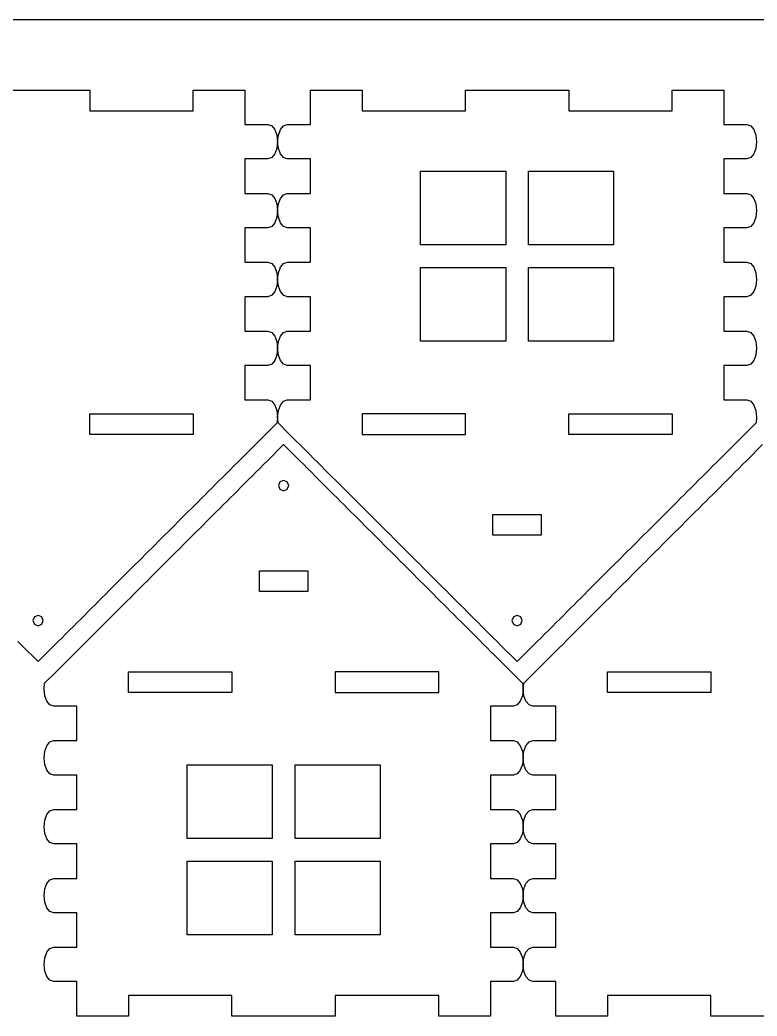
# Model space of a CAD drawing. Extents: x -14 to 2177, y -971 to 618.
# Drawn here: x 557.9 to 664.9, y -365.3 to -220.7 of the extents above; entities that cross this region are included whole.
import ezdxf

# ---------------------------------------------------------------- set-up
doc = ezdxf.new("R2010")
doc.units = 0

msp = doc.modelspace()

# ---------------------------------------------------------------- linework, layer by layer
at = {"layer": 'Layer 1'}
for p, q in [((1228.67, -220.653), (478.667, -220.653)), ((553.117, -230.844), (568.0404, -230.844)), ((568.0404, -230.844), (568.078, -230.844)), ((568.078, -230.844), (568.078, -233.844)), ((583.078, -233.844), (583.078, -230.844)), ((583.078, -230.844), (590.57803, -230.844)), ((590.578, -230.844), (590.578, -235.844)), ((590.57803, -230.844), (590.578, -230.844)), ((600.079, -235.844), (600.079, -230.844)), ((600.079, -230.844), (607.579, -230.844)), ((607.579, -230.844), (607.579, -233.844)), ((622.579, -233.844), (622.579, -230.844)), ((622.579, -230.844), (637.579, -230.844)), ((637.579, -230.844), (637.579, -233.844)), ((652.579, -233.844), (652.579, -230.844)), ((652.579, -230.844), (660.079, -230.844)), ((660.079, -230.844), (660.079, -235.844)), ((568.078, -233.844), (583.078, -233.844)), ((607.579, -233.844), (622.579, -233.844)), ((637.579, -233.844), (652.579, -233.844)), ((590.578, -235.844), (593.578, -235.844)), ((593.578, -235.844), (593.931, -235.844)), ((593.931, -235.844), (594.474949, -236.040463)), ((594.474949, -236.040463), (594.919159, -236.576234)), ((594.919159, -236.576234), (595.218663, -237.370888)), ((595.438333, -237.370892), (595.737829, -236.576237)), ((595.737829, -236.576237), (596.182038, -236.040464)), ((596.182038, -236.040464), (596.726, -235.844)), ((596.726, -235.844), (597.079, -235.844)), ((597.079, -235.844), (600.079, -235.844)), ((660.079, -235.844), (663.079, -235.844)), ((663.079, -235.844), (663.432, -235.844)), ((663.432, -235.844), (663.975971, -236.040463)), ((663.975971, -236.040463), (664.420193, -236.576234)), ((664.420193, -236.576234), (664.719701, -237.370888)), ((595.32849, -238.344), (595.218662, -239.317108)), ((595.218663, -237.370888), (595.32849, -238.344)), ((595.32851, -238.344), (595.438333, -237.370892)), ((595.438332, -239.317112), (595.32851, -238.344)), ((664.719701, -237.370888), (664.82953, -238.344)), ((664.82953, -238.344), (664.719701, -239.317108)), ((594.919158, -240.111762), (594.474947, -240.647536)), ((595.218662, -239.317108), (594.919158, -240.111762)), ((595.737827, -240.111766), (595.438332, -239.317112)), ((596.182036, -240.647537), (595.737827, -240.111766)), ((664.420193, -240.111762), (663.975971, -240.647536)), ((664.719701, -239.317108), (664.420193, -240.111762)), ((593.578, -240.844), (590.578, -240.844)), ((590.578, -240.844), (590.578, -245.844)), ((593.931, -240.844), (593.578, -240.844)), ((594.474947, -240.647536), (593.931, -240.844)), ((596.726, -240.844), (596.182036, -240.647537)), ((597.079, -240.844), (596.726, -240.844)), ((600.079, -240.844), (597.079, -240.844)), ((600.079, -245.844), (600.079, -240.844)), ((663.079, -240.844), (660.079, -240.844)), ((660.079, -240.844), (660.079, -245.844)), ((663.432, -240.844), (663.079, -240.844)), ((663.975971, -240.647536), (663.432, -240.844)), ((616.079, -253.3181), (616.079, -242.623)), ((616.079, -242.623), (628.427, -242.623)), ((628.427, -242.623), (628.427, -253.318)), ((631.731, -253.318), (631.7314, -242.6233)), ((631.7314, -242.6233), (644.079, -242.623)), ((644.079, -242.623), (644.079, -253.318)), ((590.578, -245.844), (593.578, -245.844)), ((593.578, -245.844), (593.931, -245.844)), ((593.931, -245.844), (594.474949, -246.040463)), ((596.182038, -246.040464), (596.726, -245.844)), ((596.726, -245.844), (597.079, -245.844)), ((597.079, -245.844), (600.079, -245.844)), ((660.079, -245.844), (663.079, -245.844)), ((663.079, -245.844), (663.432, -245.844)), ((663.432, -245.844), (663.975971, -246.040463)), ((594.474949, -246.040463), (594.919159, -246.576234)), ((594.919159, -246.576234), (595.218663, -247.370888)), ((595.218663, -247.370888), (595.32849, -248.344)), ((595.32851, -248.344), (595.438333, -247.370892)), ((595.438333, -247.370892), (595.737829, -246.576237)), ((595.737829, -246.576237), (596.182038, -246.040464)), ((663.975971, -246.040463), (664.420193, -246.576234)), ((664.420193, -246.576234), (664.719701, -247.370888)), ((664.719701, -247.370888), (664.82953, -248.344)), ((595.32849, -248.344), (595.218662, -249.317108)), ((595.438332, -249.317112), (595.32851, -248.344)), ((664.82953, -248.344), (664.719701, -249.317108)), ((594.919158, -250.111762), (594.474947, -250.647536)), ((595.218662, -249.317108), (594.919158, -250.111762)), ((595.737827, -250.111766), (595.438332, -249.317112)), ((596.182036, -250.647537), (595.737827, -250.111766)), ((664.420193, -250.111762), (663.975971, -250.647536)), ((664.719701, -249.317108), (664.420193, -250.111762)), ((593.578, -250.844), (590.578, -250.844)), ((590.578, -250.844), (590.578, -255.844)), ((593.931, -250.844), (593.578, -250.844)), ((594.474947, -250.647536), (593.931, -250.844)), ((596.726, -250.844), (596.182036, -250.647537)), ((597.079, -250.844), (596.726, -250.844)), ((600.079, -250.844), (597.079, -250.844)), ((600.079, -255.844), (600.079, -250.844)), ((663.079, -250.844), (660.079, -250.844)), ((660.079, -250.844), (660.079, -255.844)), ((663.432, -250.844), (663.079, -250.844)), ((663.975971, -250.647536), (663.432, -250.844)), ((628.427, -253.318), (616.079, -253.3181)), ((644.079, -253.318), (631.731, -253.318)), ((590.578, -255.844), (593.578, -255.844)), ((593.578, -255.844), (593.931, -255.844)), ((593.931, -255.844), (594.474949, -256.040468)), ((594.474949, -256.040468), (594.919159, -256.576249)), ((595.737829, -256.576219), (596.182038, -256.040438)), ((596.182038, -256.040438), (596.726, -255.84397)), ((596.726, -255.84397), (597.079, -255.844)), ((597.079, -255.844), (600.079, -255.844)), ((660.079, -255.844), (663.079, -255.844)), ((663.079, -255.844), (663.432, -255.844)), ((663.432, -255.844), (663.975971, -256.040468)), ((663.975971, -256.040468), (664.420193, -256.576249)), ((594.919159, -256.576249), (595.218663, -257.370905)), ((595.218663, -257.370905), (595.32849, -258.344)), ((595.32851, -258.34397), (595.438333, -257.370875)), ((595.438333, -257.370875), (595.737829, -256.576219)), ((616.079, -267.318), (616.079, -256.623)), ((616.079, -256.623), (628.427, -256.623)), ((628.427, -256.623), (628.4266, -267.3178)), ((631.731, -267.318), (631.731, -256.623)), ((631.731, -256.623), (644.079, -256.623)), ((644.079, -256.623), (644.079, -267.3178)), ((664.420193, -256.576249), (664.719701, -257.370905)), ((664.719701, -257.370905), (664.82953, -258.344)), ((595.32849, -258.344), (595.218662, -259.317113)), ((595.438332, -259.317082), (595.32851, -258.34397)), ((664.82953, -258.344), (664.719701, -259.317113)), ((594.919158, -260.111778), (594.474947, -260.647561)), ((595.218662, -259.317113), (594.919158, -260.111778)), ((595.737827, -260.111747), (595.438332, -259.317082)), ((596.182036, -260.647531), (595.737827, -260.111747)), ((664.420193, -260.111778), (663.975971, -260.647561)), ((664.719701, -259.317113), (664.420193, -260.111778)), ((593.578, -260.844), (590.578, -260.844)), ((590.578, -260.844), (590.578, -265.844)), ((593.931, -260.84403), (593.578, -260.844)), ((594.474947, -260.647561), (593.931, -260.84403)), ((596.726, -260.844), (596.182036, -260.647531)), ((597.079, -260.844), (596.726, -260.844)), ((600.079, -260.844), (597.079, -260.844)), ((600.079, -265.844), (600.079, -260.844)), ((663.079, -260.844), (660.079, -260.844)), ((660.079, -260.844), (660.079, -265.844)), ((663.432, -260.84403), (663.079, -260.844)), ((663.975971, -260.647561), (663.432, -260.84403)), ((590.578, -265.844), (593.578, -265.844)), ((593.578, -265.844), (593.931, -265.844)), ((593.931, -265.844), (594.474949, -266.040463)), ((594.474949, -266.040463), (594.919159, -266.576234)), ((595.737829, -266.576237), (596.182038, -266.040464)), ((596.182038, -266.040464), (596.726, -265.844)), ((596.726, -265.844), (597.079, -265.844)), ((597.079, -265.844), (600.079, -265.844)), ((660.079, -265.844), (663.079, -265.844)), ((663.079, -265.844), (663.432, -265.844)), ((663.432, -265.844), (663.975971, -266.040463)), ((663.975971, -266.040463), (664.420193, -266.576234)), ((594.919159, -266.576234), (595.218663, -267.370888)), ((595.218663, -267.370888), (595.32849, -268.344)), ((595.32851, -268.344), (595.438333, -267.370892)), ((595.438333, -267.370892), (595.737829, -266.576237)), ((628.4266, -267.3178), (616.079, -267.318)), ((644.079, -267.3178), (631.731, -267.318)), ((664.420193, -266.576234), (664.719701, -267.370888)), ((664.719701, -267.370888), (664.82953, -268.344)), ((595.32849, -268.344), (595.218662, -269.317108)), ((595.438332, -269.317112), (595.32851, -268.344)), ((664.82953, -268.344), (664.719701, -269.317108)), ((594.919158, -270.111762), (594.474947, -270.647536)), ((595.218662, -269.317108), (594.919158, -270.111762)), ((595.737827, -270.111766), (595.438332, -269.317112)), ((596.182036, -270.647537), (595.737827, -270.111766)), ((664.420193, -270.111762), (663.975971, -270.647536)), ((664.719701, -269.317108), (664.420193, -270.111762)), ((593.578, -270.844), (590.578, -270.844)), ((590.578, -270.844), (590.578, -275.844)), ((593.931, -270.844), (593.578, -270.844)), ((594.474947, -270.647536), (593.931, -270.844)), ((596.726, -270.844), (596.182036, -270.647537)), ((597.079, -270.844), (596.726, -270.844)), ((600.079, -270.844), (597.079, -270.844)), ((600.079, -275.844), (600.079, -270.844)), ((663.079, -270.844), (660.079, -270.844)), ((660.079, -270.844), (660.079, -275.844)), ((663.432, -270.844), (663.079, -270.844)), ((663.975971, -270.647536), (663.432, -270.844)), ((590.578, -275.844), (593.578, -275.844)), ((593.578, -275.844), (593.931, -275.844)), ((593.931, -275.844), (594.474949, -276.040469)), ((594.474949, -276.040469), (594.919159, -276.576253)), ((595.738194, -276.576253), (596.182403, -276.040469)), ((596.182403, -276.040469), (596.726365, -275.844)), ((596.726365, -275.844), (597.079, -275.844)), ((597.079, -275.844), (600.079, -275.844)), ((660.079, -275.844), (663.079, -275.844)), ((663.079, -275.844), (663.432, -275.844)), ((663.432, -275.844), (663.975971, -276.040469)), ((663.975971, -276.040469), (664.420193, -276.576253)), ((594.919159, -276.576253), (595.218663, -277.370918)), ((595.218663, -277.370918), (595.32849, -278.34403)), ((595.328875, -278.34403), (595.438698, -277.370918)), ((595.438698, -277.370918), (595.738194, -276.576253)), ((664.420193, -276.576253), (664.719701, -277.370918)), ((664.719701, -277.370918), (664.82953, -278.34403)), ((568.078, -280.844), (568.078, -277.844)), ((568.078, -277.844), (583.078, -277.844)), ((583.078, -277.844), (583.078, -280.8441)), ((595.249891, -279.172317), (593.578181, -280.844027)), ((595.32849, -278.34403), (595.249891, -279.172317)), ((595.407474, -279.172317), (595.328875, -278.34403)), ((597.079184, -280.844027), (595.407474, -279.172317)), ((622.579, -277.844), (607.579, -277.844)), ((607.579, -277.844), (607.57902, -280.844)), ((622.579, -280.844), (622.579, -277.844)), ((637.579, -280.844), (637.579, -277.844)), ((637.579, -277.844), (652.579, -277.844)), ((652.579, -277.844), (652.57901, -280.844)), ((664.750931, -279.172317), (663.079221, -280.844027)), ((664.82953, -278.34403), (664.750931, -279.172317)), ((583.078, -280.8441), (568.078, -280.844)), ((593.578181, -280.844027), (591.231291, -283.190917)), ((599.426074, -283.190917), (597.079184, -280.844027)), ((607.57902, -280.844), (622.579, -280.844)), ((652.57901, -280.844), (637.579, -280.844)), ((663.079221, -280.844027), (660.732331, -283.190917)), ((591.231291, -283.190917), (590.662966, -283.759207)), ((593.857941, -284.663875), (596.204831, -282.316945)), ((596.204831, -282.316945), (598.551721, -284.663875)), ((599.994364, -283.759207), (599.426074, -283.190917)), ((660.732331, -283.190917), (660.164006, -283.759207)), ((663.35891, -284.663875), (665.70584, -282.316945)), ((589.546565, -284.875609), (588.998066, -285.424108)), ((590.101485, -284.320724), (589.546565, -284.875609)), ((590.662966, -283.759207), (590.101485, -284.320724)), ((593.289545, -285.232271), (593.857941, -284.663875)), ((598.551721, -284.663875), (599.120117, -285.232271)), ((600.555881, -284.320724), (599.994364, -283.759207)), ((601.110766, -284.875609), (600.555881, -284.320724)), ((601.659265, -285.424108), (601.110766, -284.875609)), ((659.047605, -284.875609), (658.499106, -285.424108)), ((659.602525, -284.320724), (659.047605, -284.875609)), ((660.164006, -283.759207), (659.602525, -284.320724)), ((662.790514, -285.232271), (663.35891, -284.663875)), ((588.45567, -285.966504), (587.919095, -286.503115)), ((588.998066, -285.424108), (588.45567, -285.966504)), ((591.624715, -286.897066), (592.173214, -286.348567)), ((592.173214, -286.348567), (592.728134, -285.793682)), ((592.728134, -285.793682), (593.289545, -285.232271)), ((599.120117, -285.232271), (599.681528, -285.793682)), ((599.681528, -285.793682), (600.236448, -286.348567)), ((600.236448, -286.348567), (600.784947, -286.897066)), ((602.201661, -285.966504), (601.659265, -285.424108)), ((602.738272, -286.503115), (602.201661, -285.966504)), ((657.95671, -285.966504), (657.420099, -286.503115)), ((658.499106, -285.424108), (657.95671, -285.966504)), ((661.125719, -286.897066), (661.674218, -286.348567)), ((661.674218, -286.348567), (662.229138, -285.793682)), ((662.229138, -285.793682), (662.790514, -285.232271)), ((586.86249, -287.55972), (586.341896, -288.080314)), ((587.388094, -287.034116), (586.86249, -287.55972)), ((587.919095, -286.503115), (587.388094, -287.034116)), ((590.545744, -287.976073), (591.082319, -287.439462)), ((591.082319, -287.439462), (591.624715, -286.897066)), ((595.674673, -287.74964), (595.454994, -288.280006)), ((596.205, -287.53), (595.674673, -287.74964)), ((596.20506, -287.5293), (596.205, -287.53)), ((596.205, -287.530023), (596.20506, -287.5293)), ((596.735327, -287.749663), (596.205, -287.530023)), ((596.955006, -288.280029), (596.735327, -287.749663)), ((600.784947, -286.897066), (601.327343, -287.439462)), ((601.327343, -287.439462), (601.863918, -287.976073)), ((603.269273, -287.034116), (602.738272, -286.503115)), ((603.794877, -287.55972), (603.269273, -287.034116)), ((604.315471, -288.080314), (603.794877, -287.55972)), ((656.363529, -287.55972), (655.842899, -288.080314)), ((656.889098, -287.034116), (656.363529, -287.55972)), ((657.420099, -286.503115), (656.889098, -287.034116)), ((660.046712, -287.976073), (660.583323, -287.439462)), ((660.583323, -287.439462), (661.125719, -286.897066)), ((585.314995, -289.107216), (584.808088, -289.614123)), ((585.82617, -288.596005), (585.314995, -289.107216)), ((586.341896, -288.080314), (585.82617, -288.596005)), ((588.968544, -289.553273), (589.489033, -289.032784)), ((589.489033, -289.032784), (590.014743, -288.507074)), ((590.014743, -288.507074), (590.545744, -287.976073)), ((595.454994, -288.280006), (595.674673, -288.810315)), ((595.674673, -288.810315), (596.205, -289.029977)), ((596.205, -289.03), (596.735327, -288.810338)), ((596.205, -289.029977), (596.205, -289.03)), ((596.205, -289.03), (596.205, -289.03)), ((596.735327, -288.810338), (596.955006, -288.280029)), ((601.863918, -287.976073), (602.394919, -288.507074)), ((602.394919, -288.507074), (602.920629, -289.032784)), ((602.920629, -289.032784), (603.441153, -289.553273)), ((604.831162, -288.596005), (604.315471, -288.080314)), ((605.342373, -289.107216), (604.831162, -288.596005)), ((605.84928, -289.614123), (605.342373, -289.107216)), ((654.815997, -289.107216), (654.309126, -289.614123)), ((655.327208, -288.596005), (654.815997, -289.107216)), ((655.842899, -288.080314), (655.327208, -288.596005)), ((658.469513, -289.553273), (658.990037, -289.032784)), ((658.990037, -289.032784), (659.515711, -288.507074)), ((659.515711, -288.507074), (660.046712, -287.976073)), ((583.80627, -290.615906), (583.310864, -291.111312)), ((584.305274, -290.116937), (583.80627, -290.615906)), ((584.808088, -289.614123), (584.305274, -290.116937)), ((587.434736, -291.087082), (587.941537, -290.580281)), ((587.941537, -290.580281), (588.452712, -290.06907)), ((588.452712, -290.06907), (588.968544, -289.553273)), ((603.441153, -289.553273), (603.95695, -290.06907)), ((603.95695, -290.06907), (604.468125, -290.580281)), ((604.468125, -290.580281), (604.974926, -291.087082)), ((606.352094, -290.116937), (605.84928, -289.614123)), ((606.851063, -290.615906), (606.352094, -290.116937)), ((607.346469, -291.111312), (606.851063, -290.615906)), ((653.307308, -290.615906), (652.811902, -291.111312)), ((653.806312, -290.116937), (653.307308, -290.615906)), ((654.309126, -289.614123), (653.806312, -290.116937)), ((656.93574, -291.087082), (657.442541, -290.580281)), ((657.442541, -290.580281), (657.953716, -290.06907)), ((657.953716, -290.06907), (658.469513, -289.553273)), ((582.329683, -292.092528), (581.843379, -292.578832)), ((582.818774, -291.603437), (582.329683, -292.092528)), ((583.310864, -291.111312), (582.818774, -291.603437)), ((585.937441, -292.584377), (586.432918, -292.088865)), ((586.432918, -292.088865), (586.931922, -291.589861)), ((586.931922, -291.589861), (587.434736, -291.087082)), ((604.974926, -291.087082), (605.47774, -291.589861)), ((605.47774, -291.589861), (605.976744, -292.088865)), ((605.976744, -292.088865), (606.472221, -292.584377)), ((607.838594, -291.603437), (607.346469, -291.111312)), ((608.327685, -292.092528), (607.838594, -291.603437)), ((608.813989, -292.578832), (608.327685, -292.092528)), ((651.830721, -292.092528), (651.344417, -292.578832)), ((652.319812, -291.603437), (651.830721, -292.092528)), ((652.811902, -291.111312), (652.319812, -291.603437)), ((655.43841, -292.584377), (655.933922, -292.088865)), ((655.933922, -292.088865), (656.432926, -291.589861)), ((656.432926, -291.589861), (656.93574, -291.087082)), ((580.878178, -293.544033), (580.398682, -294.023529)), ((581.359579, -293.062632), (580.878178, -293.544033)), ((581.843379, -292.578832), (581.359579, -293.062632)), ((584.469921, -294.051862), (584.956225, -293.565558)), ((584.956225, -293.565558), (585.445316, -293.076467)), ((585.445316, -293.076467), (585.937441, -292.584377)), ((606.472221, -292.584377), (606.964346, -293.076467)), ((606.964346, -293.076467), (607.453437, -293.565558)), ((607.453437, -293.565558), (607.939741, -294.051862)), ((609.297789, -293.062632), (608.813989, -292.578832)), ((609.77919, -293.544033), (609.297789, -293.062632)), ((610.258686, -294.023529), (609.77919, -293.544033)), ((626.579, -295.481), (626.579, -292.481)), ((626.579, -292.481), (633.579, -292.481)), ((633.579, -292.481), (633.579, -295.4807)), ((650.379216, -293.544033), (649.89972, -294.023529)), ((650.860617, -293.062632), (650.379216, -293.544033)), ((651.344417, -292.578832), (650.860617, -293.062632)), ((653.970925, -294.051862), (654.457229, -293.565558)), ((654.457229, -293.565558), (654.94632, -293.076467)), ((654.94632, -293.076467), (655.43841, -292.584377)), ((579.444876, -294.977335), (578.970072, -295.452139)), ((579.921091, -294.50112), (579.444876, -294.977335)), ((580.398682, -294.023529), (579.921091, -294.50112)), ((583.02533, -295.496488), (583.50472, -295.017063)), ((583.50472, -295.017063), (583.986227, -294.535556)), ((583.986227, -294.535556), (584.469921, -294.051862)), ((607.939741, -294.051862), (608.423435, -294.535556)), ((608.423435, -294.535556), (608.904942, -295.017063)), ((608.904942, -295.017063), (609.384332, -295.496488)), ((610.736277, -294.50112), (610.258686, -294.023529)), ((611.212492, -294.977335), (610.736277, -294.50112)), ((611.687296, -295.452139), (611.212492, -294.977335)), ((648.945914, -294.977335), (648.47111, -295.452139)), ((649.422094, -294.50112), (648.945914, -294.977335)), ((649.89972, -294.023529), (649.422094, -294.50112)), ((652.526334, -295.496488), (653.005724, -295.017063)), ((653.005724, -295.017063), (653.487231, -294.535556)), ((653.487231, -294.535556), (653.970925, -294.051862)), ((578.023074, -296.399137), (577.550563, -296.871613)), ((578.496185, -295.926026), (578.023074, -296.399137)), ((578.970072, -295.452139), (578.496185, -295.926026)), ((581.596614, -296.925169), (582.071524, -296.450259)), ((582.071524, -296.450259), (582.547633, -295.974185)), ((582.547633, -295.974185), (583.02533, -295.496488)), ((609.384332, -295.496488), (609.862029, -295.974185)), ((609.862029, -295.974185), (610.338138, -296.450259)), ((610.338138, -296.450259), (610.813048, -296.925169)), ((612.161183, -295.926026), (611.687296, -295.452139)), ((612.634294, -296.399137), (612.161183, -295.926026)), ((613.10677, -296.871613), (612.634294, -296.399137)), ((633.579, -295.4807), (626.579, -295.481)), ((647.524112, -296.399137), (647.051601, -296.871613)), ((647.997223, -295.926026), (647.524112, -296.399137)), ((648.47111, -295.452139), (647.997223, -295.926026)), ((651.097618, -296.925169), (651.572528, -296.450259)), ((651.572528, -296.450259), (652.048637, -295.974185)), ((652.048637, -295.974185), (652.526334, -295.496488)), ((576.605894, -297.816317), (576.133277, -298.288934)), ((577.078193, -297.344018), (576.605894, -297.816317)), ((577.550563, -296.871613), (577.078193, -297.344018)), ((580.177141, -298.344677), (580.649722, -297.87206)), ((580.649722, -297.87206), (581.122833, -297.398985)), ((581.122833, -297.398985), (581.596614, -296.925169)), ((610.813048, -296.925169), (611.286829, -297.398985)), ((611.286829, -297.398985), (611.75994, -297.87206)), ((611.75994, -297.87206), (612.232557, -298.344677)), ((613.579175, -297.344018), (613.10677, -296.871613)), ((614.051474, -297.816317), (613.579175, -297.344018)), ((614.524091, -298.288934), (614.051474, -297.816317)), ((646.106897, -297.816317), (645.634316, -298.288934)), ((646.579196, -297.344018), (646.106897, -297.816317)), ((647.051601, -296.871613), (646.579196, -297.344018)), ((649.678109, -298.344677), (650.150726, -297.87206)), ((650.150726, -297.87206), (650.623837, -297.398985)), ((650.623837, -297.398985), (651.097618, -296.925169)), ((575.186385, -299.235826), (574.711475, -299.710736)), ((575.660166, -298.762045), (575.186385, -299.235826)), ((576.133277, -298.288934), (575.660166, -298.762045)), ((578.759926, -299.761892), (579.232437, -299.289381)), ((579.232437, -299.289381), (579.704842, -298.816976)), ((579.704842, -298.816976), (580.177141, -298.344677)), ((612.232557, -298.344677), (612.704856, -298.816976)), ((612.704856, -298.816976), (613.177226, -299.289381)), ((613.177226, -299.289381), (613.649737, -299.761892)), ((614.997166, -298.762045), (614.524091, -298.288934)), ((615.470982, -299.235826), (614.997166, -298.762045)), ((615.945892, -299.710736), (615.470982, -299.235826)), ((644.687389, -299.235826), (644.212515, -299.710736)), ((645.161205, -298.762045), (644.687389, -299.235826)), ((645.634316, -298.288934), (645.161205, -298.762045)), ((648.260929, -299.761892), (648.733405, -299.289381)), ((648.733405, -299.289381), (649.20581, -298.816976)), ((649.20581, -298.816976), (649.678109, -298.344677)), ((573.757669, -300.664542), (573.278279, -301.143932)), ((574.235366, -300.186845), (573.757669, -300.664542)), ((574.711475, -299.710736), (574.235366, -300.186845)), ((577.338124, -301.183693), (577.812928, -300.708889)), ((577.812928, -300.708889), (578.286815, -300.234967)), ((578.286815, -300.234967), (578.759926, -299.761892)), ((592.705, -303.681), (592.70504, -300.6803)), ((592.70504, -300.6803), (599.705, -300.681)), ((599.705, -300.681), (599.705, -303.681)), ((613.649737, -299.761892), (614.122848, -300.234967)), ((614.122848, -300.234967), (614.596735, -300.708889)), ((614.596735, -300.708889), (615.071539, -301.183693)), ((616.422001, -300.186845), (615.945892, -299.710736)), ((616.899698, -300.664542), (616.422001, -300.186845)), ((617.379088, -301.143932), (616.899698, -300.664542)), ((643.258709, -300.664542), (642.779319, -301.143932)), ((643.736406, -300.186845), (643.258709, -300.664542)), ((644.212515, -299.710736), (643.736406, -300.186845)), ((646.839127, -301.183693), (647.313931, -300.708889)), ((647.313931, -300.708889), (647.787818, -300.234967)), ((647.787818, -300.234967), (648.260929, -299.761892)), ((572.313078, -302.109133), (571.826774, -302.595437)), ((572.796772, -301.625439), (572.313078, -302.109133)), ((573.278279, -301.143932), (572.796772, -301.625439)), ((575.904822, -302.61696), (576.384318, -302.137464)), ((576.384318, -302.137464), (576.861909, -301.659873)), ((576.861909, -301.659873), (577.338124, -301.183693)), ((615.071539, -301.183693), (615.547754, -301.659873)), ((615.547754, -301.659873), (616.025345, -302.137464)), ((616.025345, -302.137464), (616.504841, -302.61696)), ((617.860595, -301.625439), (617.379088, -301.143932)), ((618.344289, -302.109133), (617.860595, -301.625439)), ((618.830593, -302.595437), (618.344289, -302.109133)), ((641.814118, -302.109133), (641.327814, -302.595437)), ((642.297812, -301.625439), (641.814118, -302.109133)), ((642.779319, -301.143932), (642.297812, -301.625439)), ((645.405825, -302.61696), (645.885321, -302.137464)), ((645.885321, -302.137464), (646.362912, -301.659873)), ((646.362912, -301.659873), (646.839127, -301.183693)), ((570.845558, -303.576618), (570.350081, -304.07213)), ((571.337683, -303.084528), (570.845558, -303.576618)), ((571.826774, -302.595437), (571.337683, -303.084528)), ((574.453317, -304.068465), (574.939621, -303.582161)), ((574.939621, -303.582161), (575.423421, -303.098361)), ((575.423421, -303.098361), (575.904822, -302.61696)), ((599.705, -303.681), (592.705, -303.681)), ((616.504841, -302.61696), (616.986242, -303.098361)), ((616.986242, -303.098361), (617.470042, -303.582161)), ((617.470042, -303.582161), (617.956346, -304.068465)), ((619.319684, -303.084528), (618.830593, -302.595437)), ((619.811774, -303.576618), (619.319684, -303.084528)), ((620.307286, -304.07213), (619.811774, -303.576618)), ((640.346597, -303.576618), (639.851085, -304.07213)), ((640.838687, -303.084528), (640.346597, -303.576618)), ((641.327814, -302.595437), (640.838687, -303.084528)), ((643.95432, -304.068465), (644.440624, -303.582161)), ((644.440624, -303.582161), (644.924424, -303.098361)), ((644.924424, -303.098361), (645.405825, -302.61696)), ((569.348263, -305.073948), (568.841462, -305.580749)), ((569.851077, -304.571134), (569.348263, -305.073948)), ((570.350081, -304.07213), (569.851077, -304.571134)), ((572.97673, -305.545088), (573.472136, -305.049682)), ((573.472136, -305.049682), (573.964226, -304.557592)), ((573.964226, -304.557592), (574.453317, -304.068465)), ((617.956346, -304.068465), (618.445437, -304.557592)), ((618.445437, -304.557592), (618.937562, -305.049682)), ((618.937562, -305.049682), (619.432933, -305.545088)), ((620.80629, -304.571134), (620.307286, -304.07213)), ((621.309069, -305.073948), (620.80629, -304.571134)), ((621.81587, -305.580749), (621.309069, -305.073948)), ((638.849302, -305.073948), (638.342501, -305.580749)), ((639.352116, -304.571134), (638.849302, -305.073948)), ((639.851085, -304.07213), (639.352116, -304.571134)), ((642.477698, -305.545088), (642.973104, -305.049682)), ((642.973104, -305.049682), (643.465229, -304.557592)), ((643.465229, -304.557592), (643.95432, -304.068465)), ((567.814455, -306.607721), (567.293966, -307.128245)), ((568.330287, -306.091924), (567.814455, -306.607721)), ((568.841462, -305.580749), (568.330287, -306.091924)), ((571.468005, -307.053778), (571.974912, -306.546871)), ((571.974912, -306.546871), (572.477726, -306.044092)), ((572.477726, -306.044092), (572.97673, -305.545088)), ((619.432933, -305.545088), (619.931937, -306.044092)), ((619.931937, -306.044092), (620.434751, -306.546871)), ((620.434751, -306.546871), (620.941658, -307.053778)), ((622.327081, -306.091924), (621.81587, -305.580749)), ((622.842878, -306.607721), (622.327081, -306.091924)), ((623.363402, -307.128245), (622.842878, -306.607721)), ((637.315493, -306.607721), (636.795004, -307.128245)), ((637.83129, -306.091924), (637.315493, -306.607721)), ((638.342501, -305.580749), (637.83129, -306.091924)), ((640.969008, -307.053778), (641.475915, -306.546871)), ((641.475915, -306.546871), (641.978729, -306.044092)), ((641.978729, -306.044092), (642.477698, -305.545088)), ((560.047673, -307.351679), (559.827994, -307.882006)), ((559.827994, -307.882006), (560.047673, -308.412372)), ((560.578, -307.132), (560.047673, -307.351679)), ((561.108327, -307.351667), (560.578, -307.131988)), ((560.578, -307.131988), (560.578, -307.132)), ((560.578, -307.132), (560.578, -307.132)), ((561.328006, -307.881994), (561.108327, -307.351667)), ((561.108327, -308.41236), (561.328006, -307.881994)), ((566.768256, -307.653919), (566.237255, -308.18492)), ((567.293966, -307.128245), (566.768256, -307.653919)), ((569.92051, -308.601274), (570.441104, -308.08068)), ((570.441104, -308.08068), (570.95683, -307.564989)), ((570.95683, -307.564989), (571.468005, -307.053778)), ((620.941658, -307.053778), (621.452833, -307.564989)), ((621.452833, -307.564989), (621.968559, -308.08068)), ((621.968559, -308.08068), (622.489153, -308.601274)), ((623.889076, -307.653919), (623.363402, -307.128245)), ((624.420077, -308.18492), (623.889076, -307.653919)), ((629.548673, -307.351679), (629.328994, -307.882006)), ((629.328994, -307.882006), (629.548673, -308.412372)), ((630.079, -307.132), (629.548673, -307.351679)), ((630.609309, -307.351667), (630.079, -307.131988)), ((630.079, -307.131988), (630.079, -307.132)), ((630.079, -307.132), (630.079, -307.132)), ((630.828971, -307.881994), (630.609309, -307.351667)), ((630.609309, -308.41236), (630.828971, -307.881994)), ((636.269294, -307.653919), (635.738293, -308.18492)), ((636.795004, -307.128245), (636.269294, -307.653919)), ((639.421512, -308.601274), (639.942106, -308.08068)), ((639.942106, -308.08068), (640.457797, -307.564989)), ((640.457797, -307.564989), (640.969008, -307.053778)), ((560.047673, -308.412372), (560.578, -308.632012)), ((560.578, -308.632), (561.108327, -308.41236)), ((560.578, -308.6318), (560.578, -308.632)), ((560.578, -308.632012), (560.578, -308.6318)), ((565.158284, -309.263927), (564.609785, -309.812426)), ((565.70068, -308.721531), (565.158284, -309.263927)), ((566.237255, -308.18492), (565.70068, -308.721531)), ((568.863905, -309.657879), (569.394906, -309.126878)), ((569.394906, -309.126878), (569.92051, -308.601274)), ((622.489153, -308.601274), (623.014757, -309.126878)), ((623.014757, -309.126878), (623.545758, -309.657879)), ((624.956688, -308.721531), (624.420077, -308.18492)), ((625.499084, -309.263927), (624.956688, -308.721531)), ((626.047583, -309.812426), (625.499084, -309.263927)), ((629.548673, -308.412372), (630.079, -308.632012)), ((630.079, -308.632), (630.609309, -308.41236)), ((630.07902, -308.6317), (630.079, -308.632)), ((630.079, -308.632012), (630.07902, -308.6317)), ((634.659286, -309.263927), (634.110787, -309.812426)), ((635.201682, -308.721531), (634.659286, -309.263927)), ((635.738293, -308.18492), (635.201682, -308.721531)), ((638.364907, -309.657879), (638.895908, -309.126878)), ((638.895908, -309.126878), (639.421512, -308.601274)), ((558.231278, -311.497153), (557.662882, -310.928722)), ((563.493454, -310.928722), (562.925058, -311.497153)), ((564.054865, -310.367346), (563.493454, -310.928722)), ((564.609785, -309.812426), (564.054865, -310.367346)), ((567.236435, -311.285385), (567.784934, -310.736886)), ((567.784934, -310.736886), (568.32733, -310.19449)), ((568.32733, -310.19449), (568.863905, -309.657879)), ((623.545758, -309.657879), (624.082333, -310.19449)), ((624.082333, -310.19449), (624.624764, -310.736886)), ((624.624764, -310.736886), (625.173263, -311.285385)), ((626.602503, -310.367346), (626.047583, -309.812426)), ((627.163879, -310.928722), (626.602503, -310.367346)), ((627.732275, -311.497153), (627.163879, -310.928722)), ((632.994491, -310.928722), (632.426095, -311.497153)), ((633.555902, -310.367346), (632.994491, -310.928722)), ((634.110787, -309.812426), (633.555902, -310.367346)), ((636.737401, -311.285385), (637.2859, -310.736886)), ((637.2859, -310.736886), (637.828296, -310.19449)), ((637.828296, -310.19449), (638.364907, -309.657879)), ((560.578168, -313.844043), (558.231278, -311.497153)), ((562.925058, -311.497153), (560.578168, -313.844043)), ((565.551709, -312.970077), (566.120034, -312.401787)), ((566.120034, -312.401787), (566.681515, -311.84027)), ((566.681515, -311.84027), (567.236435, -311.285385)), ((625.173263, -311.285385), (625.728148, -311.84027)), ((625.728148, -311.84027), (626.289665, -312.401787)), ((626.289665, -312.401787), (626.857955, -312.970077)), ((630.079205, -313.844043), (627.732275, -311.497153)), ((632.426095, -311.497153), (630.079205, -313.844043)), ((635.052709, -312.970077), (635.620999, -312.401787)), ((635.620999, -312.401787), (636.182516, -311.84027)), ((636.182516, -311.84027), (636.737401, -311.285385)), ((563.204819, -315.316967), (565.551709, -312.970077)), ((626.857955, -312.970077), (629.204845, -315.316967)), ((632.705819, -315.316967), (635.052709, -312.970077)), ((561.533109, -316.988677), (563.204819, -315.316967)), ((573.705, -318.317), (573.70503, -315.317)), ((573.70503, -315.317), (588.705, -315.317)), ((588.705, -315.317), (588.705, -318.317)), ((618.70506, -315.317), (603.705, -315.317)), ((603.705, -315.317), (603.705, -318.317)), ((618.705, -318.317), (618.70506, -315.317)), ((629.204845, -315.316967), (630.876555, -316.988677)), ((631.034109, -316.988677), (632.705819, -315.316967)), ((643.205, -315.317), (658.206, -315.317)), ((643.206, -318.317), (643.205, -315.317)), ((658.206, -315.317), (658.206, -318.317)), ((561.45451, -317.817), (561.533109, -316.988677)), ((561.564337, -318.790112), (561.45451, -317.817)), ((630.955154, -317.817), (630.845331, -318.790108)), ((630.876555, -316.988677), (630.955154, -317.817)), ((630.95551, -317.817), (631.034109, -316.988677)), ((631.065332, -318.790112), (630.95551, -317.817)), ((561.86384, -319.584766), (561.564337, -318.790112)), ((562.308051, -320.120537), (561.86384, -319.584766)), ((588.705, -318.317), (573.705, -318.317)), ((603.705, -318.317), (618.705, -318.317)), ((630.545835, -319.584763), (630.101626, -320.120536)), ((630.845331, -318.790108), (630.545835, -319.584763)), ((631.364827, -319.584766), (631.065332, -318.790112)), ((631.809036, -320.120537), (631.364827, -319.584766)), ((658.206, -318.317), (643.206, -318.317)), ((562.852, -320.317), (562.308051, -320.120537)), ((563.205, -320.317), (562.852, -320.317)), ((566.205, -320.317), (563.205, -320.317)), ((566.205, -325.317), (566.205, -320.317)), ((629.205, -320.317), (626.205, -320.317)), ((626.205, -320.317), (626.205, -325.317)), ((629.557664, -320.317), (629.205, -320.317)), ((630.101626, -320.120536), (629.557664, -320.317)), ((632.353, -320.317), (631.809036, -320.120537)), ((632.706, -320.317), (632.353, -320.317)), ((635.705, -320.317), (632.706, -320.317)), ((635.705, -325.317), (635.705, -320.317)), ((562.308053, -325.513464), (562.852, -325.317)), ((562.852, -325.317), (563.205, -325.317)), ((563.205, -325.317), (566.205, -325.317)), ((626.205, -325.317), (629.205, -325.317)), ((629.205, -325.317), (629.558, -325.317)), ((629.558, -325.317), (630.101964, -325.513463)), ((631.809038, -325.513464), (632.353, -325.317)), ((632.353, -325.317), (632.706, -325.317)), ((632.706, -325.317), (635.705, -325.317)), ((561.45451, -327.817), (561.564338, -326.843892)), ((561.564338, -326.843892), (561.863842, -326.049238)), ((561.863842, -326.049238), (562.308053, -325.513464)), ((630.101964, -325.513463), (630.546173, -326.049234)), ((630.546173, -326.049234), (630.845668, -326.843888)), ((630.845668, -326.843888), (630.95549, -327.817)), ((630.95551, -327.817), (631.065333, -326.843892)), ((631.065333, -326.843892), (631.364829, -326.049238)), ((631.364829, -326.049238), (631.809038, -325.513464)), ((561.564337, -328.790112), (561.45451, -327.817)), ((630.95549, -327.817), (630.845667, -328.790108)), ((631.065332, -328.790112), (630.95551, -327.817)), ((561.86384, -329.584766), (561.564337, -328.790112)), ((562.308051, -330.120537), (561.86384, -329.584766)), ((582.205, -339.539), (582.20504, -328.8432)), ((582.20504, -328.8432), (594.552, -328.844)), ((594.552, -328.844), (594.552, -339.539)), ((597.857, -339.539), (597.85744, -328.8432)), ((597.85744, -328.8432), (610.205, -328.844)), ((610.205, -328.844), (610.205, -339.539)), ((630.546171, -329.584763), (630.101962, -330.120536)), ((630.845667, -328.790108), (630.546171, -329.584763)), ((631.364827, -329.584766), (631.065332, -328.790112)), ((631.809036, -330.120537), (631.364827, -329.584766)), ((562.852, -330.317), (562.308051, -330.120537)), ((563.205, -330.317), (562.852, -330.317)), ((566.205, -330.317), (563.205, -330.317)), ((566.205, -335.317), (566.205, -330.317)), ((629.205, -330.317), (626.205, -330.317)), ((626.205, -330.317), (626.205, -335.317)), ((629.558, -330.317), (629.205, -330.317)), ((630.101962, -330.120536), (629.558, -330.317)), ((632.353, -330.317), (631.809036, -330.120537)), ((632.706, -330.317), (632.353, -330.317)), ((635.705, -330.317), (632.706, -330.317)), ((635.705, -335.317), (635.705, -330.317)), ((561.863842, -336.049238), (562.308053, -335.513464)), ((562.308053, -335.513464), (562.852, -335.317)), ((562.852, -335.317), (563.205, -335.317)), ((563.205, -335.317), (566.205, -335.317)), ((626.205, -335.317), (629.205, -335.317)), ((629.205, -335.317), (629.558, -335.317)), ((629.558, -335.317), (630.101964, -335.513463)), ((630.101964, -335.513463), (630.546173, -336.049234)), ((631.364829, -336.049238), (631.809038, -335.513464)), ((631.809038, -335.513464), (632.353, -335.317)), ((632.353, -335.317), (632.706, -335.317)), ((632.706, -335.317), (635.705, -335.317)), ((561.45451, -337.817), (561.564338, -336.843892)), ((561.564338, -336.843892), (561.863842, -336.049238)), ((630.546173, -336.049234), (630.845668, -336.843888)), ((630.845668, -336.843888), (630.95549, -337.817)), ((630.95551, -337.817), (631.065333, -336.843892)), ((631.065333, -336.843892), (631.364829, -336.049238)), ((561.564337, -338.790112), (561.45451, -337.817)), ((630.95549, -337.817), (630.845667, -338.790108)), ((631.065332, -338.790112), (630.95551, -337.817)), ((561.86384, -339.584766), (561.564337, -338.790112)), ((562.308051, -340.120537), (561.86384, -339.584766)), ((594.552, -339.539), (582.205, -339.539)), ((610.205, -339.539), (597.857, -339.539)), ((630.546171, -339.584763), (630.101962, -340.120536)), ((630.845667, -338.790108), (630.546171, -339.584763)), ((631.364827, -339.584766), (631.065332, -338.790112)), ((631.809036, -340.120537), (631.364827, -339.584766)), ((562.852, -340.317), (562.308051, -340.120537)), ((563.205, -340.317), (562.852, -340.317)), ((566.205, -340.317), (563.205, -340.317)), ((566.205, -345.317), (566.205, -340.317)), ((629.205, -340.317), (626.205, -340.317)), ((626.205, -340.317), (626.205, -345.317)), ((629.558, -340.317), (629.205, -340.317)), ((630.101962, -340.120536), (629.558, -340.317)), ((632.353, -340.317), (631.809036, -340.120537)), ((632.706, -340.317), (632.353, -340.317)), ((635.705, -340.317), (632.706, -340.317)), ((635.705, -345.317), (635.705, -340.317)), ((582.205, -353.538), (582.205, -342.843)), ((582.205, -342.843), (594.552, -342.843)), ((594.552, -342.843), (594.55264, -353.5377)), ((597.857, -342.843), (610.20504, -342.8429)), ((597.857, -353.538), (597.857, -342.843)), ((610.20504, -342.8429), (610.205, -353.538)), ((561.863842, -346.049238), (562.308053, -345.513464)), ((562.308053, -345.513464), (562.852, -345.317)), ((562.852, -345.317), (563.205, -345.317)), ((563.205, -345.317), (566.205, -345.317)), ((626.205, -345.317), (629.205, -345.317)), ((629.205, -345.317), (629.558, -345.317)), ((629.558, -345.317), (630.101964, -345.513463)), ((630.101964, -345.513463), (630.546173, -346.049234)), ((631.364829, -346.049238), (631.809038, -345.513464)), ((631.809038, -345.513464), (632.353, -345.317)), ((632.353, -345.317), (632.706, -345.317)), ((632.706, -345.317), (635.705, -345.317)), ((561.45451, -347.817), (561.564338, -346.843892)), ((561.564338, -346.843892), (561.863842, -346.049238)), ((630.546173, -346.049234), (630.845668, -346.843888)), ((630.845668, -346.843888), (630.95549, -347.817)), ((630.95551, -347.817), (631.065333, -346.843892)), ((631.065333, -346.843892), (631.364829, -346.049238)), ((561.564337, -348.790112), (561.45451, -347.817)), ((630.95549, -347.817), (630.845667, -348.790108)), ((631.065332, -348.790112), (630.95551, -347.817)), ((561.86384, -349.584766), (561.564337, -348.790112)), ((562.308051, -350.120537), (561.86384, -349.584766)), ((630.546171, -349.584763), (630.101962, -350.120536)), ((630.845667, -348.790108), (630.546171, -349.584763)), ((631.364827, -349.584766), (631.065332, -348.790112)), ((631.809036, -350.120537), (631.364827, -349.584766)), ((562.852, -350.317), (562.308051, -350.120537)), ((563.205, -350.317), (562.852, -350.317)), ((566.205, -350.317), (563.205, -350.317)), ((566.205, -355.317), (566.205, -350.317)), ((629.205, -350.317), (626.205, -350.317)), ((626.205, -350.317), (626.205, -355.317)), ((629.558, -350.317), (629.205, -350.317)), ((630.101962, -350.120536), (629.558, -350.317)), ((632.353, -350.317), (631.809036, -350.120537)), ((632.706, -350.317), (632.353, -350.317)), ((635.705, -350.317), (632.706, -350.317)), ((635.705, -355.317), (635.705, -350.317)), ((594.55264, -353.5377), (582.205, -353.538)), ((610.205, -353.538), (597.857, -353.538)), ((561.863842, -356.049238), (562.308053, -355.513464)), ((562.308053, -355.513464), (562.852, -355.317)), ((562.852, -355.317), (563.205, -355.317)), ((563.205, -355.317), (566.205, -355.317)), ((626.205, -355.317), (629.205, -355.317)), ((629.205, -355.317), (629.558, -355.317)), ((629.558, -355.317), (630.101964, -355.513463)), ((630.101964, -355.513463), (630.546173, -356.049234)), ((631.364829, -356.049238), (631.809038, -355.513464)), ((631.809038, -355.513464), (632.353, -355.317)), ((632.353, -355.317), (632.706, -355.317)), ((632.706, -355.317), (635.705, -355.317)), ((561.45451, -357.817), (561.564338, -356.843892)), ((561.564338, -356.843892), (561.863842, -356.049238)), ((630.546173, -356.049234), (630.845668, -356.843888)), ((630.845668, -356.843888), (630.95549, -357.817)), ((630.95551, -357.817), (631.065333, -356.843892)), ((631.065333, -356.843892), (631.364829, -356.049238)), ((561.564337, -358.790112), (561.45451, -357.817)), ((630.95549, -357.817), (630.845667, -358.790108)), ((631.065332, -358.790112), (630.95551, -357.817)), ((561.86384, -359.584766), (561.564337, -358.790112)), ((562.308051, -360.120537), (561.86384, -359.584766)), ((562.852, -360.317), (562.308051, -360.120537)), ((630.101962, -360.120536), (629.558, -360.317)), ((630.546171, -359.584763), (630.101962, -360.120536)), ((630.845667, -358.790108), (630.546171, -359.584763)), ((631.364827, -359.584766), (631.065332, -358.790112)), ((631.809036, -360.120537), (631.364827, -359.584766)), ((632.353, -360.317), (631.809036, -360.120537)), ((563.205, -360.317), (562.852, -360.317)), ((566.205, -360.317), (563.205, -360.317)), ((566.205, -365.317), (566.205, -360.317)), ((629.205, -360.317), (626.205, -360.317)), ((626.205, -360.317), (626.205, -365.317)), ((629.558, -360.317), (629.205, -360.317)), ((632.706, -360.317), (632.353, -360.317)), ((635.705, -360.317), (632.706, -360.317)), ((635.705, -365.317), (635.705, -360.317)), ((588.705, -362.317), (573.705, -362.317)), ((573.705, -362.317), (573.705, -365.317)), ((588.705, -365.317), (588.705, -362.317)), ((618.705, -362.317), (603.705, -362.317)), ((603.705, -362.317), (603.705, -365.317)), ((618.705, -365.317), (618.705, -362.317)), ((658.206, -362.317), (643.206, -362.317)), ((643.206, -362.317), (643.206, -365.317)), ((658.206, -365.317), (658.206, -362.317)), ((573.705, -365.317), (566.205, -365.317)), ((603.705, -365.317), (588.705, -365.317)), ((626.205, -365.317), (618.705, -365.317)), ((635.70597, -365.317), (635.705, -365.317)), ((643.206, -365.317), (635.70597, -365.317)), ((658.2436, -365.317), (658.206, -365.317)), ((673.167, -365.317), (658.2436, -365.317))]:
    msp.add_line(p, q, dxfattribs=at)

doc.saveas('drawing.dxf')
